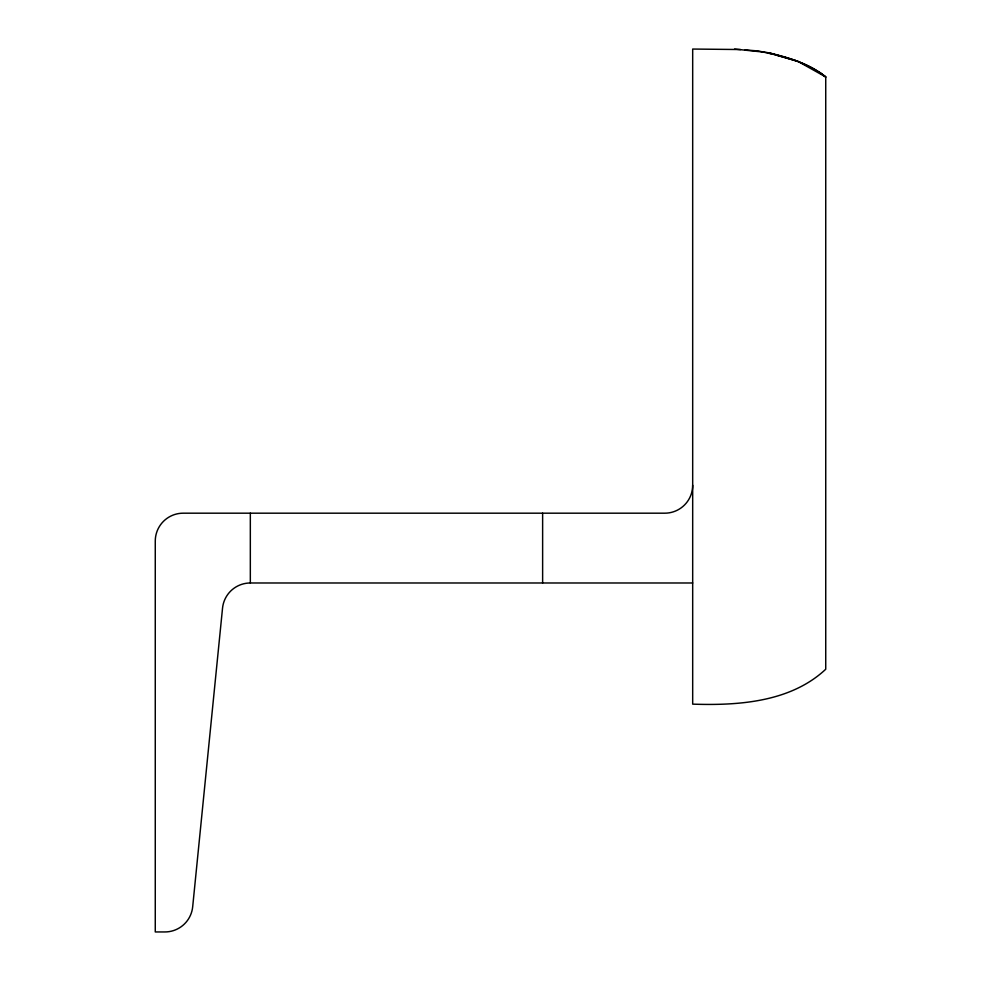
<?xml version="1.0" encoding="UTF-8"?>
<svg xmlns="http://www.w3.org/2000/svg" width="981" height="981" viewBox="0 0 981 981"><rect width="100%" height="100%" fill="white"/><g stroke="black" fill="none" stroke-linecap="round" stroke-linejoin="round"><path stroke-width="1.47" d="M740.594 49.541L692.684 49.05L692.684 704.137C738.435 705.682 790.6 702.126 825.732 669.238L825.732 76.972C809.828 63.973 789.558 57.818 769.901 53.072L797.479 61.202M692.684 485.264A27.922 27.922 0 0 1 664.762 513.186L183.177 513.186A27.922 27.922 0 0 0 155.268 541.095L155.268 931.95L164.894 931.95A27.922 27.922 0 0 0 192.681 906.812L222.54 608.122A27.922 27.922 0 0 1 250.327 582.984L692.684 582.984M745.119 49.908L758.693 51.012L773.028 54.286M734.561 49.05L766.848 52.447L797.884 61.362L825.732 76.972C811.434 65.469 793.58 59.068 775.897 54.936M818.755 71.736L825.732 76.972M542.628 513.186L542.628 582.984M250.327 513.186L250.327 582.984"/></g></svg>
